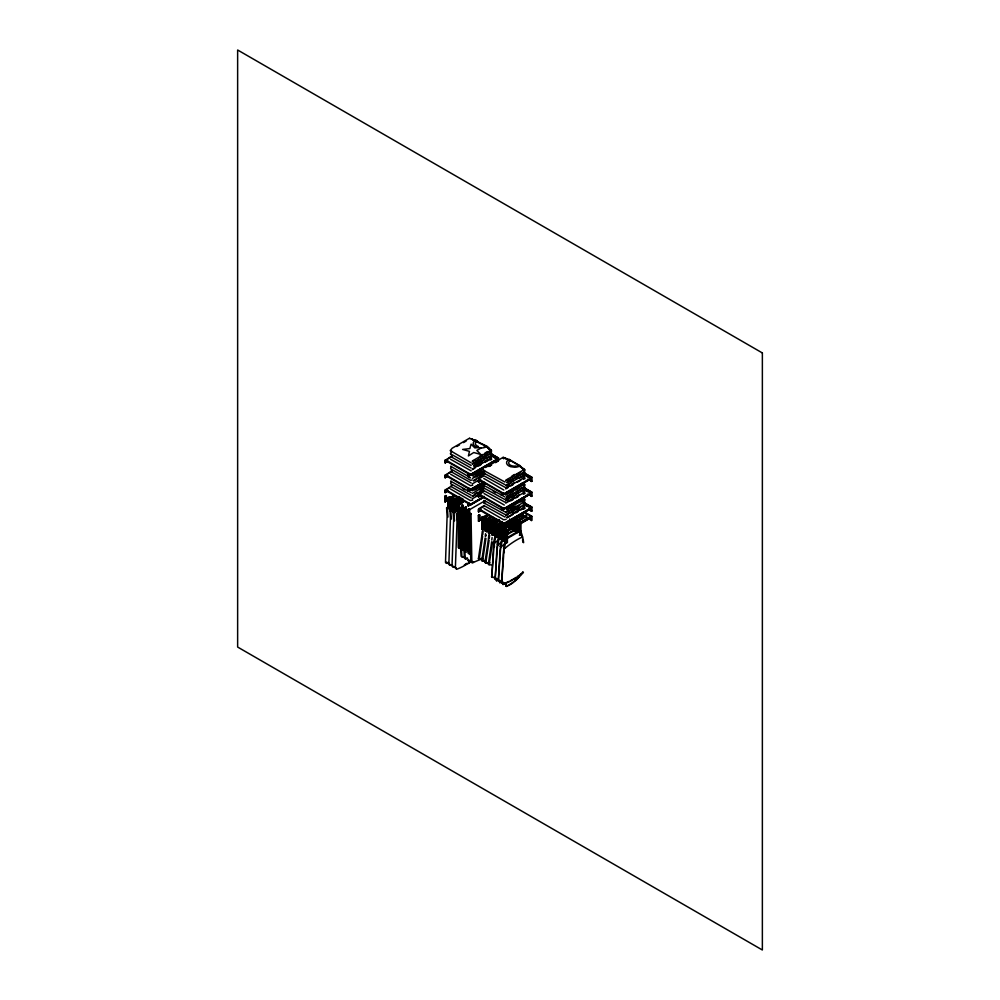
<?xml version="1.0" encoding="UTF-8"?>
<svg xmlns="http://www.w3.org/2000/svg" width="1000" height="1000" viewBox="0 0 1000 1000"><rect width="100%" height="100%" fill="white"/><g stroke="black" fill="none" stroke-linecap="round" stroke-linejoin="round"><path stroke-width="1.5" d="M458.212 546.587L458.5 506.312M459.075 547.087L459.35 508.363M461.562 548.525L461.85 508.25M462.425 549.025L462.713 510.288M464.738 550.363L465.037 510.075M465.613 550.862L465.9 510.575M468.1 552.3L468.387 512.013M468.963 552.8L469.25 512.513M495.387 577.487A14.538 8.387 -60 0 1 491.8 577.013L493.3 550.625A46.988 27.125 -60 0 1 493.95 543.413L494.588 542.475M491.8 577.013L493.688 550.85A46.988 27.125 -60 0 1 494.338 543.638L494.6 542.137A46.988 27.125 -60 0 1 497 532.987M498.3 579.475A14.538 8.387 -60 0 1 495.163 578.95L496.662 552.562A46.988 27.125 -60 0 1 497.312 545.35L498.325 544.637A73.075 42.188 -60 0 1 501.238 542.263M495.163 578.95L497.038 552.788A46.988 27.125 -60 0 1 497.7 545.575L497.95 544.075A46.988 27.125 -60 0 1 500.35 534.925L513.975 527.062A54.25 31.312 -60 0 1 515.475 531.013M501.475 581.312A14.538 8.387 -60 0 1 498.338 580.788L499.837 554.4A46.988 27.125 -60 0 1 500.487 547.188L501.112 546.25M498.338 580.788L500.225 554.612A46.988 27.125 -60 0 1 500.875 547.4L501.125 545.913A46.988 27.125 -60 0 1 503.537 536.763L517.163 528.888A54.25 31.312 -60 0 1 518.325 531.812M522.663 572.013L523.425 572.45A65.638 37.9 -60 0 1 506.625 582.85A14.538 8.387 -60 0 1 501.7 582.725L503.188 556.337A46.988 27.125 -60 0 1 503.837 549.125L504.475 548.188M501.7 582.725L503.575 556.55A46.988 27.125 -60 0 1 504.225 549.338L504.487 547.85A46.988 27.125 -60 0 1 506.887 538.7L520.513 530.825A54.25 31.312 -60 0 1 522.575 536.938A54.562 31.538 -59.9 0 1 523.625 542.65L522.85 542.212A54.562 31.538 -59.9 0 0 522.525 539.85M481.825 535.212L482.362 530.887M488.363 538.987L488.888 534.65M490.387 465.575L490 464.375M482.7 534.825L483.162 531.35M485.25 536.3L485.562 533.7M489.237 538.6L489.7 535.125M491.775 540.075L492.1 537.475M486.138 535.913L486.25 535.037M469.538 438.475L477.287 441.075A5.688 3.287 0 0 0 478.225 446.438M479.237 559.125L478.425 558.663L481.775 536.062L482.587 536.525L479.237 559.125L481.325 559.263M482.587 561.062L481.775 560.6L485.125 538L485.938 538.462L482.587 561.062L484.688 561.2M485.775 562.9L484.963 562.438L488.312 539.825L489.113 540.3L485.775 562.9L490.012 562.9M489.125 564.837L492.475 542.238L491.662 541.763L488.312 564.375L491.225 564.963M497.875 540.325A73.075 42.188 -60 0 0 494.963 542.7L493.675 542.562L493.825 541.7A46.988 27.125 -60 0 1 496.238 532.537M498.325 544.637L497.038 544.5L497.188 543.638A46.988 27.125 -60 0 1 498.625 537.55M504.412 544.1A73.075 42.188 -60 0 0 501.5 546.475L500.213 546.325L500.363 545.462A46.988 27.125 -60 0 1 502.762 536.312L516.388 528.45M521.538 535.4A54.25 31.312 -60 0 1 521.8 536.5L522.575 536.938A73.075 42.188 -60 0 0 504.862 548.413L503.575 548.263L503.713 547.4A46.988 27.125 -60 0 1 506.125 538.25L519.75 530.388L520.513 530.825M483.9 501.4L484.012 503L504.963 514.45M451.225 466.425L450.625 468.825L470.4 480.238L472.238 480.05M451.225 481.325L450.625 483.725L471.138 495.238M484.212 503.6L485.075 502.825M516.125 465.975A5.688 3.287 0 0 1 509.425 464.45A5.688 3.287 0 0 1 510.662 460.35L503.263 457.3L503.438 458.55M458.85 503.75L459.012 500.775L458.175 501.05A79.037 45.637 -60 0 1 456.5 502.463M458.663 500.85L459.988 499.675M460.438 501.875L461.763 500.7A79.037 45.637 -60 0 0 463.4 499.188M460.262 502.262L460.625 501.7M461.525 502.987L462.175 502.875M462.013 502.788L463.338 501.613M451.688 451.15L450.4 453.75M450.562 506.275A10.288 5.938 -60 0 1 450.363 505.5L450 505.55A10.575 6.1 -60 0 0 450.213 506.362M450.2 505.4L446.587 507.875L447.1 516.6L445.487 562.537L447.062 563.45A82.9 47.862 -60 0 0 448.713 562.788M453.413 508.2A10.575 6.1 -60 0 1 453.2 507.388L449.938 509.812L450.45 518.538L448.837 564.475L450.425 565.388A82.9 47.862 -60 0 0 452.062 564.725M455.462 509.637A10.288 5.938 -60 0 1 454.975 508.162L456.475 507.062A79.037 45.637 -60 0 0 458.175 505.75M456.163 510.45A10.288 5.938 -60 0 1 455.3 508.35L451.525 510.725L449.938 509.812M456.587 510.037A10.575 6.1 -60 0 1 456.375 509.225L458.4 508.162M455.238 566.562A82.9 47.862 -60 0 1 453.6 567.225L452.013 566.312L453.638 520.375L453.125 511.65L456.737 509.175M453.125 511.65L454.7 512.562L458.15 510A10.288 5.938 -60 0 0 458.363 510.775M451.587 506.463L448.175 508.787L446.587 507.875M471.875 561.175A82.9 47.862 -60 0 1 470.213 562.275L463.562 566.163A82.9 47.862 -60 0 1 456.95 569.163L455.375 568.25L456.987 522.312L456.475 513.575L458.188 512.45M468.55 560.212L468.713 563.425L468.9 560.225M466.175 563.913L467.062 563.375L464.338 564.95M469.738 438.088L452.188 448.212L450.2 450.6L471.138 462.837M456.763 446.488L459.462 444.925M463.5 442.6L466.188 441.037M490.25 454.475L497.7 459.525L470.688 475.112L445.275 460.438L452.025 455.8M445.275 460.438L452.025 456.55M447.887 461.287L445.213 462.825L445.025 460.763L446.075 460.163L446.075 460.913M445.025 460.763L446.262 460.275L446.262 461.012M445.025 462.725L447.7 461.175M481.138 447.975L476.85 450.45L480.775 454.438L473.75 452.525L468.413 455.925L469.462 451.375L462.625 449.438L469.85 448.575L471.112 444.15L474.875 447.938L477.55 447.5M484.188 482.212L470.688 490.012L445.275 475.337L452.025 470.7M446.625 474.562L452.025 471.438M447.887 476.188L445.213 477.725L445.025 475.662L446.075 475.062L446.075 475.8M445.025 475.662L446.262 475.163L446.262 475.913M479.913 455.95L482.438 454.487M484.95 453.038L487.475 451.575M472.35 460.962L491.2 450.087C492.688 451.65 489.725 452.225 490 453.375M472.35 461.613L474.875 460.163M478.65 457.975L481.175 456.512M484.95 454.338L488.738 452.15M445.025 477.625L447.7 476.075M476.125 460.737L478.65 459.288M482.438 457.1L487.475 454.188M472.35 463.575L491.2 452.688C493.15 454.387 489.113 454 490.4 455.737C490.213 454.95 493.612 456.587 490 457.287M472.35 464.225L477.388 461.312M479.913 459.85L482.438 458.4M484.95 456.938L490 454.025M476.125 463.35L481.175 460.438M483.7 458.975L486.213 457.525M473.612 465.45L488.738 456.712M473.612 466.1L483.7 460.275M487.475 458.088L490 456.637M474.875 466.863L482.438 462.5M484.95 461.037L487.475 459.588M472.35 468.975L491.2 458.088L491.675 459.35L490 460.075M472.35 469.625L474.875 468.162M478.65 465.988L481.175 464.525M484.95 462.337L488.738 460.163M496.562 459.888L468.35 476.188L468.162 474.125L469.212 473.525L469.212 474.263M468.162 474.125L469.4 473.625L469.4 474.375M490.05 453.7L498.475 458.013L498.475 460.688M445.275 459.7L470.688 474.375L497.7 458.775M468.162 476.075L496.388 459.787M484.188 497.113L470.688 504.913L445.275 490.238L452.025 485.588M446.625 489.462L449.325 487.9M447.887 491.075L445.213 492.625L445.025 490.562L446.075 489.963L446.075 490.7M445.025 490.562L446.262 490.062L446.262 490.812M485.562 467.488L503.125 457.362M472.35 475.863L483.7 469.312M490 465.675L491.475 465.225M488.8 466.538L491.488 464.975M495.525 462.65L498.225 461.087M476.125 474.325L481.175 471.413M445.025 492.512L447.7 490.975M503.612 458.638L504.8 457.938L507.088 459.263M473.612 477.088L483.7 471.262M472.35 478.475L484.95 471.188M476.125 476.938L482.438 473.3M447.887 500.387L445.025 501.825L445.025 496.15C448.462 492.575 444.925 507.612 446.075 495.55M479.913 476.062L484.95 473.15M445.025 496.15L446.262 495.65M473.612 480.35L484.95 473.8M473.612 481L476.125 479.538M523.625 473.75L531.075 478.787L504.062 494.387L478.65 479.712L478.65 478.975L484.05 475.85L504.963 487.262M481.262 480.562L478.6 482.1L478.413 480.037L479.462 479.438L479.462 480.188M451.388 510.012L451.225 498.088L449.312 496.987L448.025 497.725L448.025 508.075M472.35 483.875L479.637 479.538L479.637 480.288M449.475 497.262L448.188 498.013L448.188 508.188M459.263 497.7L448.575 503.875L448.387 498.088L449.613 497.587L449.613 502.062L449.613 497.587M446.075 500.012L454.175 495.337M446.262 500.125L454.363 495.438M478.413 482L481.087 480.45M451.225 498.088L449.775 498.925L449.938 510.65L449.938 498.825M445.025 501.825L455.725 495.65M450.562 498.85L455.9 495.763M483.05 482.6L468.35 491.075L468.162 489.025L469.212 488.413L469.212 489.162M468.162 489.025L469.4 488.525L469.4 489.263M454.575 500.025L452.675 498.925L451.388 499.663L453.288 500.763L453.288 512.587L453.125 500.863L454.575 500.025L454.575 511.838M452.837 499.2L451.55 499.95L453.125 500.863M445.275 474.6L470.688 489.263L482.837 482.25M468.162 490.975L482.863 482.488M449.425 501.95L458.888 496.488M449.613 502.062L459.075 496.6M448.387 503.762L459.075 497.587M476.125 487.925L478.65 486.475M472.35 490.763L483.7 484.212M474.875 489.95L477.388 488.5M479.913 487.038L484.95 484.125M459.113 505.325L454.913 507.537L454.913 501.863C458.35 498.288 454.812 513.325 455.962 501.25M454.913 501.863L456.15 501.362M452.612 503.787L452.612 499.312L452.612 503.787L462.062 498.325M452.8 503.888L460.9 499.212M478.65 489.075L483.7 486.163M472.35 493.363L483.7 486.812M462.25 499.425L451.562 505.6L462.438 499.538M481.175 488.925L483.7 487.463M457.912 513.787L457.912 503.438L459.2 502.688L461.112 503.787L459.663 504.625L458.075 503.713L458.075 513.9M474.875 493.862L477.388 492.413M479.913 490.95L482.438 489.5M458.075 503.713L459.363 502.975M458.462 503.9L459.5 503.3L458.275 503.8L458.462 509.575L461.125 508.038M472.35 495.975L483.7 489.425M455.962 505.725L464.075 501.05M456.15 505.825L464.25 501.15M472.35 496.625L474.875 495.163M449.775 510.562L451.062 509.812L451.062 498.175L449.312 496.987M454.913 507.537L458.925 505.225M523.625 488.638L531.075 493.688L504.062 509.288L478.65 494.613L478.65 493.862L484.05 490.75L504.963 502.163M476.125 495.938L478.65 494.475M481.262 495.45L478.413 496.887L478.413 494.938L484.05 491.5M478.413 494.938L479.637 494.438L479.637 495.188M472.35 498.762L478.65 495.125M512.038 475.95L514.55 474.487M464.487 509.975L461.625 511.413L461.625 505.737C465.062 502.163 461.525 517.2 462.675 505.125M505.725 480.238L524.575 469.363C526.062 470.962 523.15 471.238 523.488 472.738M461.625 505.737L462.863 505.238M505.725 480.887L508.25 479.425M510.775 477.975L513.3 476.525M517.075 474.338L520.862 472.15M478.413 496.887L481.087 495.35M460.95 507.925L458.462 509.575M483.05 497.488L468.35 505.975L468.162 503.913L469.212 503.312L469.212 504.062M508.25 480.737L510.775 479.288M514.55 477.1L519.6 474.188M468.162 503.913L469.4 503.425L469.4 504.162M506.987 482.113L524.575 471.962C526.1 473.587 523 473.775 523.488 475.337M506.987 482.762L509.513 481.312M512.038 479.85L514.55 478.4M517.075 476.938L523.375 473.3M467.663 511.812L464.812 513.25L464.812 507.562C468.237 504 464.7 519.038 465.85 506.962M445.275 489.487L470.688 504.162L484.188 496.362M464.812 507.562L466.037 507.075M468.162 505.875L482.863 497.388M510.775 481.887L513.3 480.438M515.812 478.975L518.337 477.525M505.725 485.45L524.575 474.575L525.062 475.825L523.375 476.562M461.625 511.413L464.3 509.862M506.987 485.375L510.775 483.188M519.6 478.088L522.125 476.637M505.725 487.6L509.513 485.412M512.038 483.95L514.55 482.5M471.025 513.75L468.162 515.188L468.162 509.5C471.6 505.938 468.05 520.975 469.212 508.9M468.162 509.5L469.4 509.012M505.725 488.25L524.575 477.362L525.062 478.612L523.375 479.35M469.225 509.875L484.875 500.85M505.725 488.9L508.25 487.438M510.775 485.988L513.3 484.525M517.075 482.337L520.862 480.163M464.812 513.25L467.475 511.7M502.775 493.65L502.775 492.9L501.725 493.5L501.538 495.35L501.538 493.4L502.587 492.788L502.587 493.537M529.763 477.85L529.788 479.263L529.95 477.95M524.75 473.738L531.862 477.287L531.862 481.287L527.4 479.275M478.65 478.975L504.062 493.65L531.075 478.05M523.625 503.537L531.075 508.587L504.062 524.188L478.65 509.513L478.65 508.762L484.05 505.65L504.963 517.062M501.538 495.35L529.95 479.162M468.162 515.188L470.838 513.638M478.65 509.513L484.05 506.388M481.262 510.35L478.6 511.9L478.413 509.837L479.462 509.225L479.462 509.975M478.413 509.837L479.637 509.338L479.637 510.087M517.075 487.938L519.6 486.475M505.725 495.138L524.575 484.25C526.062 485.838 523.075 486.362 523.375 487.55M510.775 492.875L513.3 491.413M515.812 489.963L518.337 488.5M478.413 511.788L481.087 510.25M506.987 496.362L510.775 494.175M519.6 489.087L522.125 487.625M506.987 497.013L524.575 486.863C525.962 488.35 523.3 489.125 523.375 490.163M505.725 498.387L509.513 496.213M512.038 494.75L514.55 493.3M517.075 491.838L519.6 490.387M489.288 515.037L478.6 521.2L478.413 515.425C481.85 511.85 478.3 526.888 479.462 514.812M478.413 515.425L479.637 514.925M506.987 498.975L513.3 495.337M515.812 493.875L518.337 492.425M520.862 490.962L523.375 489.513M505.725 500.35L524.575 489.462L525.062 490.725L523.375 491.45M505.725 501L508.25 499.538M512.038 497.362L515.812 495.175M508.25 501.037L514.55 497.4M517.075 495.938L519.6 494.487M505.725 503.137L524.575 492.262L525.062 493.512L523.375 494.25M492.638 516.975L481.95 523.138L481.763 517.362L483.188 516.538L484.288 517.175L484.288 528.987L482.987 529.738L482.812 516.75L482.987 529.738M483.35 516.812L482.05 517.562L482.05 529.2L481.887 517.275L482.987 517.913M510.775 500.875L513.3 499.425M515.812 497.962L518.337 496.512M479.462 519.288L487.562 514.612M479.637 519.388L487.75 514.712M484.288 517.175L482.825 518.013L481.763 517.362M478.413 521.1L489.1 514.925M529.95 494.062L501.725 510.35L501.538 508.288L502.587 507.688L502.587 508.438M501.538 508.288L502.775 507.8L502.775 508.537M529.6 492.837L529.788 494.15L529.763 492.75M484.95 519.188L486.175 518.7L486.35 531.675L487.638 530.925L487.638 519.1L486.538 518.475L484.95 519.188L485.125 524.975L495.825 518.812M523.425 487.875L531.862 492.175L531.862 496.188L527.4 494.175M478.65 493.862L504.062 508.537L531.075 492.95M486.35 519.85L485.25 519.212L485.412 531.138L485.412 519.5L486.7 518.75M501.538 510.25L528.263 494.812M490.913 516.55L482.812 521.225L491.1 516.65M487.638 519.1L485.412 519.5M481.763 523.038L492.45 516.862M506.987 509.3L524.575 499.15C526.1 500.775 523 500.962 523.488 502.525M506.987 509.95L513.3 506.312M520.862 501.95L523.375 500.487M489.363 526.138L489.363 533.413L490.812 532.762L490.812 520.938L489.712 520.312L488.3 521.125L489.875 520.588M485.988 518.587L485.988 523.062L494.1 518.375M494.275 518.488L485.988 523.062M505.725 511.987L508.25 510.538M512.038 508.35L515.812 506.163M489.363 521.775L490.812 520.938M505.725 512.638L524.575 501.763C526.062 503.338 523.075 503.862 523.375 505.05M495.637 518.7L485.125 524.975M509.513 511.1L514.55 508.188M517.075 506.737L519.6 505.275M506.987 513.862L509.513 512.413M512.038 510.962L518.337 507.312M494.175 522.875L493.075 522.25L491.65 523.062L492.713 523.713L494.175 522.875L494.175 534.7L492.713 535.35L492.7 522.463L492.713 535.35M492.887 522.575L491.838 523.175L491.938 534.9L493.237 534.163L493.075 526.8M505.725 515.25L524.575 504.363L525.062 505.625L523.375 506.35M481.887 529.1L483.35 528.45L483.35 522.638M489.363 533.413L489.35 520.525L489.35 525L498.8 519.538M498.988 519.637L489.35 525M505.725 515.9L508.25 514.438M510.775 512.987L513.3 511.525M517.075 509.338L520.862 507.163M482.825 529.637L484.288 528.987M498.988 520.638L488.3 526.812L499.175 520.737M513.3 513.025L519.6 509.387M506.987 517.312L524.575 507.163L525.062 508.413L523.375 509.15M523.075 513.275L496.062 528.875L523.075 513.275L523.25 514.587L495.2 530.788L495.012 525L496.425 524.188L497.525 524.812L497.525 536.638L496.075 537.288L496.062 524.4L496.075 537.288M506.987 517.962L513.3 514.325M515.812 512.863L518.337 511.413M520.862 509.95L523.375 508.5M495.2 525.112L496.238 524.513M485.25 531.038L486.538 530.3M495.3 525.2L496.587 524.462M485.412 531.138L486.7 530.388M502.15 521.475L492.887 527.038M497.525 524.812L496.075 525.65L495.012 525M487.638 530.925L486.35 531.675M499.725 523.763L501.025 523.013M529.95 508.963L501.538 525.15L501.538 523.188L502.775 522.688L502.775 523.438M529.6 507.738L529.788 509.05L529.763 507.638M523.425 502.775L531.862 507.075L531.862 511.087L528.725 509.837M498.188 526.838L499.425 526.337L499.588 539.325L500.875 538.575L500.875 526.75L499.787 526.112L498.375 526.95C499.825 542.013 495.538 523.438 499.588 527.5L499.588 539.325M478.65 508.762L504.062 523.438L531.075 507.837M501.538 525.15L529.763 508.85M489.525 521.688L488.425 521.05L488.425 532.875L489.712 532.125M488.425 532.875L489.875 532.225M499.938 526.4L498.65 527.137L500.875 526.75M512.2 519.325L514.425 518.938L514.425 530.75M502.912 525.6L504.2 524.85M495.012 530.688L523.25 514.587M529.95 518.263L501.725 534.562L501.538 528.775L502.962 527.95L504.062 528.587L504.062 540.413L502.762 541.15L502.587 528.175L502.762 541.15M515.212 531.225L515.212 520.875L516.512 520.138L517.6 520.763L517.6 532.587M501.725 528.888L502.775 528.275M492.875 523.625L491.788 522.987L491.788 534.812L493.237 534.163M501.838 528.975L503.125 528.237M515.375 529.888L515.375 521.163L516.663 520.413M499.237 526.237L499.237 530.7L526.413 515.013M526.6 515.125L499.237 530.7M504.062 528.587L502.612 529.425L501.538 528.775M515.375 521.163L517.6 520.763M503.188 529.412L510.625 525.125A54.25 31.312 -60 0 1 511.438 527.038M498.188 532.513L526.413 516.225M498.375 532.625L526.6 516.325M506.475 530.175L505.188 530.913L505.188 542.55L505.025 530.638L506.312 529.888L507.413 530.525L507.413 542.35L506.125 543.088L505.962 531.362L507.413 530.525M518.575 531.688L518.575 522.812L519.862 522.075L520.962 522.7L520.962 534.525L519.513 535.175L520.962 534.525M518.737 531.825L518.737 523.1L520.025 522.35M500.825 533.763L529.763 516.95M529.95 517.062L502.587 532.638M520.962 522.7L518.737 523.1M523.425 512.075L531.862 516.388L531.862 520.4L522.1 515.325M501.538 534.45L529.763 518.162M493.675 542.562L494.963 542.7M499.425 539.225L500.875 538.575M503.125 539.875L501.675 540.525L501.675 528.7L502.762 529.338M502.612 541.062L504.062 540.413M500.213 546.325L501.5 546.475M505.962 543L507.413 542.35M503.575 548.263L504.862 548.413M472.738 485.2L470.487 485.662L450.625 474.225M472.738 500.1L470.4 500.538L450.35 488.888M506.125 519.375L503.787 519.812L484.012 508.4M504.963 482.05L484.012 470.6M504.963 484.663L484.012 473.2M504.963 496.95L484.012 485.487M504.963 499.55L484.012 488.1M504.963 511.85L484.012 500.387M471.138 465.45L450.625 453.925M471.138 468.05L450.625 456.538M471.138 470.85L450.625 459.325M471.138 482.95L450.625 471.438M471.138 492.638L450.625 481.112M471.138 497.85L450.625 486.337M482.675 558.663L478.425 558.663M486.025 560.6L481.775 560.6M484.963 562.438L487.05 562.562M504.312 505.025L484.012 493.5M523.488 478.137L523.375 476.75M523.488 485.025L523.375 483.65M523.488 493.025L523.488 491.775M523.488 499.925L523.488 498.663M471.662 439.2L484.562 445.6M503.612 457.987L507.925 459.438M523.375 470.05L523.375 468.75L518.7 464.988A5.688 3.287 0 0 1 517.525 465.588M477.287 441.075C478.45 443.425 491.662 446.337 490 450.775M510.662 460.35L518.7 464.988M509.363 459.925L520.388 466.287L523.375 469.4M471.425 438.675L474.85 440.65M487.775 448.113L491.2 450.087M520.013 466.725L524.575 469.363M490.525 453.425L498.475 458.013M523.913 472.7L531.862 477.287M491.488 455.938L497.7 459.525M526.112 475.925L531.075 478.787M529.212 479.762L531.862 481.287M522.3 482.938L524.575 484.25M523.913 487.587L531.862 492.175M524.862 490.1L527.35 491.538M529.212 494.663L531.862 496.188M522.3 497.837L524.575 499.15M503.787 490.012L483.787 478.425M523.913 502.488L531.862 507.075M524.862 505L527.35 506.438M478.413 480.037L478.6 482.1M529.212 509.562L531.862 511.087M450.625 466.225L470.4 477.638M467.788 476.488L470.062 477.8M493.188 491.15L495.838 492.688M523.913 511.8L531.862 516.388M525.237 516.575L527.888 518.1M462.463 488.312L465.125 489.837M513.325 518.3L514.425 518.938M513.325 518.488L514.263 519.025L514.263 530.662M517.438 520.862L516.512 520.138M520.8 522.8L519.862 522.075M512.038 519.038L513.138 519.675L513.138 531.5L512.975 519.775M515.212 520.875L516.312 521.512L516.312 533.337L516.15 521.6M518.575 522.812L519.675 523.45L519.675 535.275M510.625 525.125L509.862 524.675A54.25 31.312 -60 0 1 510.275 525.625M513.975 527.062L513.212 526.613A54.25 31.312 -60 0 1 514.025 528.538M460.95 503.888L459.2 502.688M484.125 517.263L483.188 516.538M503.9 528.675L502.962 527.95M507.25 530.612L506.312 529.888M457.912 503.438L459.825 504.538M496.238 525.562L495.138 524.925L495.138 536.75M505.025 530.638L506.125 531.275L506.125 543.088M505.188 530.913L505.962 531.362M459.325 507.663L459.325 503.188M491.838 528.85L502.587 522.587L502.587 523.325M453.2 507.388L453.363 507.488A10.575 6.1 -60 0 0 453.562 508.3M502.762 536.312L503.537 536.763M506.125 538.25L506.887 538.7M483.35 528.45L483.188 522.537M490.812 532.762L490.65 521.038L489.712 520.312M494.175 534.7L494.012 522.975L493.075 522.25M497.525 536.638L497.362 524.913L496.425 524.188M456.475 513.575L458.062 514.5M498.488 538.688L498.488 526.862M458.212 547.562L459.787 548.475A82.9 47.862 -60 0 0 461.438 547.812L461.138 507.825M461.562 549.5L463.137 550.413A82.9 47.862 -60 0 0 464.787 549.75L464.487 509.762M464.738 551.337L466.325 552.25M468.1 553.275L469.675 554.188A82.9 47.862 -60 0 0 471.325 553.525M467.612 560.075L469.2 560.988A79.037 45.637 -60 0 1 470.913 560.15M498 580.1A31.075 17.938 -60 0 1 496.55 580.725L496.163 580.5A31.075 17.938 -60 0 0 497.612 579.875M501.35 582.038A31.075 17.938 -60 0 1 499.913 582.663L499.525 582.438A31.075 17.938 -60 0 0 500.975 581.812M520.275 574.438A65.638 37.9 -60 0 0 523.05 572.238A31.075 17.938 -60 0 1 506.438 586.425L505.9 583.15A31.075 17.938 -60 0 1 503.088 584.487L502.7 584.275A31.075 17.938 -60 0 0 505.613 582.913M490 458.775L490 457.488M523.375 507.85L523.375 506.55M487.013 447.013L490 450.125M510.325 524.487L511.175 527.1M464.787 549.712L465.3 558.75A79.037 45.637 -60 0 1 467.013 557.9M461.425 547.775L461.95 556.812M457.337 514.075L457.85 522.812M454.5 520.875L453.988 512.15A79.037 45.637 -60 0 0 457.4 509.825M450.812 510.312L451.325 519.038M447.962 517.1L447.45 508.375A79.037 45.637 -60 0 0 450.875 506.05M509.038 581.388A65.638 37.9 -60 0 1 506.25 582.625L506.438 586.425M504.087 547.962L504.325 552.55M502.95 581.962L503.088 584.487M499.775 580.125L499.913 582.663M496.425 578.188L496.55 580.725M494.2 542.263L494.438 546.85M471.025 513.538L471.838 562.513A79.037 45.637 -60 0 1 473.55 561.675M470.163 513.038L470.45 552.987L470.975 562.013L472.55 562.925A79.037 45.637 -60 0 1 482.713 558.837M467.675 511.6L467.962 551.55M466.8 511.1L467.1 551.05M463.625 509.263L463.913 549.212L464.438 558.25L466.012 559.163A79.037 45.637 -60 0 1 467.725 558.312M460.275 507.325L460.562 547.275L461.075 556.312L462.663 557.225A79.037 45.637 -60 0 1 464.375 556.375M531.375 477.562L531.375 481.575M531.375 492.463L531.375 496.463M531.375 507.362L531.375 511.362M531.375 516.663L531.375 520.675M520.388 465.588L520.388 465.637A7.825 4.513 0 0 1 514.738 467.25L510.575 466.688A7.825 4.513 0 0 1 509.363 459.275L509.363 459.275M520.025 523.8L520.025 531.075M519.862 523.713L519.862 530.988M513.488 520.037L513.488 527.3M513.325 519.938L513.325 527.212M512.038 520.525L512.2 528.05M511.075 519.95L511.075 528.812M510.913 520L510.913 528.725M510.138 522.463L510.138 525.363M509.975 522.362L509.975 525.275M509.775 519.212L509.775 529.562M509.625 519.288L509.625 529.475M508.688 523.013L508.85 526.112M507.713 522.45L507.713 526.875M507.55 522.425L507.55 526.788M506.425 523.188L506.425 527.625M506.475 531.625L506.475 540.35M506.262 523.162L506.262 527.537M506.312 531.525L506.312 540.262M504.062 493.65L504.062 494.387M504.062 508.537L504.062 509.288M504.062 523.438L504.062 524.188M503.125 534.05L503.125 536.962M502.962 533.962L502.962 536.862M501.838 530.438L501.838 540.612M501.725 508.4L501.725 510.35M501.725 523.3L501.725 525.25M500.725 538.488L500.725 526.85L499.787 526.112M499.725 520.85L499.888 523.85M497.987 458.288L497.987 460.962M496.538 518.962L496.538 521.912M496.425 530.188L496.425 536M496.375 518.913L496.375 521.825M488.488 521.237L488.587 532.962M487.475 530.837L487.475 519.2L486.538 518.475M479.462 494.338L479.462 495.075M478.6 495.05L478.6 497M478.6 509.938L478.6 511.9M478.6 515.525L478.6 521.2M475.988 439.95L475.988 440A7.825 4.513 0 0 0 477.2 447.413L481.35 447.987A7.825 4.513 0 0 0 487.013 446.362M470.688 474.375L470.688 475.112M470.688 489.263L470.688 490.012M470.688 504.162L470.688 504.913M468.75 560.138L468.713 563.425M468.35 474.225L468.35 476.188M468.35 489.125L468.35 491.075M468.35 504.025L468.35 505.975M468.35 509.613L468.35 515.288M464.988 507.675L464.988 513.35M461.812 505.838L461.812 511.512M459.012 500.775L459.012 503.837M458.5 500.75L458.663 503.587M456.238 567.788L456.238 568.75M455.1 501.962L455.1 507.638M454.412 511.75L454.412 500.112L452.675 498.925M452.887 565.85L452.887 566.812M452.675 504.925L452.837 507.925M451.75 500.025L451.75 505.7M451.562 499.925L451.55 510.125M449.7 564.012L449.7 564.975M449.312 502.987L449.475 507.45M448.575 498.188L448.575 503.875M446.35 562.075L446.35 563.038A82.9 47.862 -60 0 0 448 562.375M445.213 460.875L445.213 462.825M445.213 475.775L445.213 477.725M445.213 490.675L445.213 492.625M445.213 496.25L445.213 501.938M480.325 558.95A79.037 45.637 -60 0 1 482 558.425M497.488 579.288A14.538 8.387 -60 0 1 494.775 578.737M504.9 524.338A71.25 41.137 -60 0 1 503.638 525.25M502.375 526.125A71.25 41.137 -60 0 1 501.112 526.962M496.037 529.963A71.25 41.137 -60 0 1 493.512 531.237L494.312 531.7A71.25 41.137 -60 0 0 495.588 531.087M508.225 522.888A71.25 41.137 -60 0 1 500.65 528.237M500.288 523.312A71.25 41.137 -60 0 1 497.762 525.025M495.225 526.6A71.25 41.137 -60 0 1 493.95 527.337M492.688 528.025A71.25 41.137 -60 0 1 490.15 529.3L490.962 529.763A71.25 41.137 -60 0 0 492.225 529.15M502.35 522.875A71.25 41.137 -60 0 1 497.3 526.3M496.025 527.075A71.25 41.137 -60 0 1 493.488 528.5M455.238 501.725A79.037 45.637 -60 0 0 456.912 500.325L458.413 498.762A79.037 45.637 -60 0 0 460.05 497.25M460.763 497.663A79.037 45.637 -60 0 1 455.788 502.05M450.725 505.962A79.037 45.637 -60 0 1 447.3 508.288M459.275 499.263A79.037 45.637 -60 0 1 455.938 502.137M450.525 506.788A10.288 5.938 -60 0 1 450.037 505.312M493.3 577.325A14.538 8.387 -60 0 1 491.425 576.8M510.662 526.6A54.25 31.312 -60 0 1 511.025 527.6M506.25 582.625A14.538 8.387 -60 0 1 501.312 582.5M519.75 530.388A54.25 31.312 -60 0 1 520.163 531.325M520.55 532.3A54.25 31.312 -60 0 1 520.913 533.312M521.8 536.5A54.562 31.538 -59.9 0 1 522.075 537.587M521.462 573.663A31.075 17.938 -60 0 1 520.2 575.25M518.9 576.763A31.075 17.938 -60 0 1 514.763 580.812M513.337 581.987A31.075 17.938 -60 0 1 508.963 584.85M507.5 585.588A31.075 17.938 -60 0 1 506.062 586.213M518.888 575.475A65.638 37.9 -60 0 1 517.487 576.462M516.075 577.4A65.638 37.9 -60 0 1 510.45 580.688M485.312 445.712A5.688 3.287 0 0 1 484.15 446.312M495.012 518.625A71.25 41.137 -60 0 1 489.963 522.062M484.888 524.913A71.25 41.137 -60 0 1 483.612 525.525L484.425 526A71.25 41.137 -60 0 0 485.688 525.375M495.825 519.1A71.25 41.137 -60 0 1 490.763 522.525M458.9 512.863A79.037 45.637 -60 0 1 457.188 514M498.363 520.562A71.25 41.137 -60 0 1 493.312 524M492.038 524.763A71.25 41.137 -60 0 1 490.775 525.5M499.175 521.038A71.25 41.137 -60 0 1 494.125 524.462M492.85 525.237A71.25 41.137 -60 0 1 490.312 526.663M489.05 527.312A71.25 41.137 -60 0 1 487.788 527.938M460.712 547.4A82.9 47.862 -60 0 1 459.075 548.062M460.1 502.163A79.037 45.637 -60 0 1 456.75 504.938M462.475 501.112A79.037 45.637 -60 0 1 460.812 502.575M455.775 506.65A79.037 45.637 -60 0 1 454.075 507.9M452.362 509.087A79.037 45.637 -60 0 1 450.662 510.225M455.838 510.562A10.575 6.1 -60 0 1 454.938 508.4L455.1 508.488A10.575 6.1 -60 0 0 455.988 510.662M456 510.35A10.288 5.938 -60 0 1 455.138 508.25M453.6 508.025A10.288 5.938 -60 0 1 453.4 507.25M458.625 511.775A10.575 6.1 -60 0 1 458.125 510.238L458.312 510.087A10.288 5.938 -60 0 0 458.512 510.863M457.25 509.738A79.037 45.637 -60 0 1 453.837 512.062M458.488 511.138A10.575 6.1 -60 0 1 458.275 510.325M456.775 509.862A10.288 5.938 -60 0 1 456.575 509.075M501.538 581.038A14.538 8.387 -60 0 1 497.95 580.562M762.362 352.95L237.638 50L237.638 647.05L762.362 950L762.362 352.95M526.438 515.212L526.438 516.425L526.438 515.212M529.788 517.15L529.788 518.362L529.788 517.15"/></g></svg>
